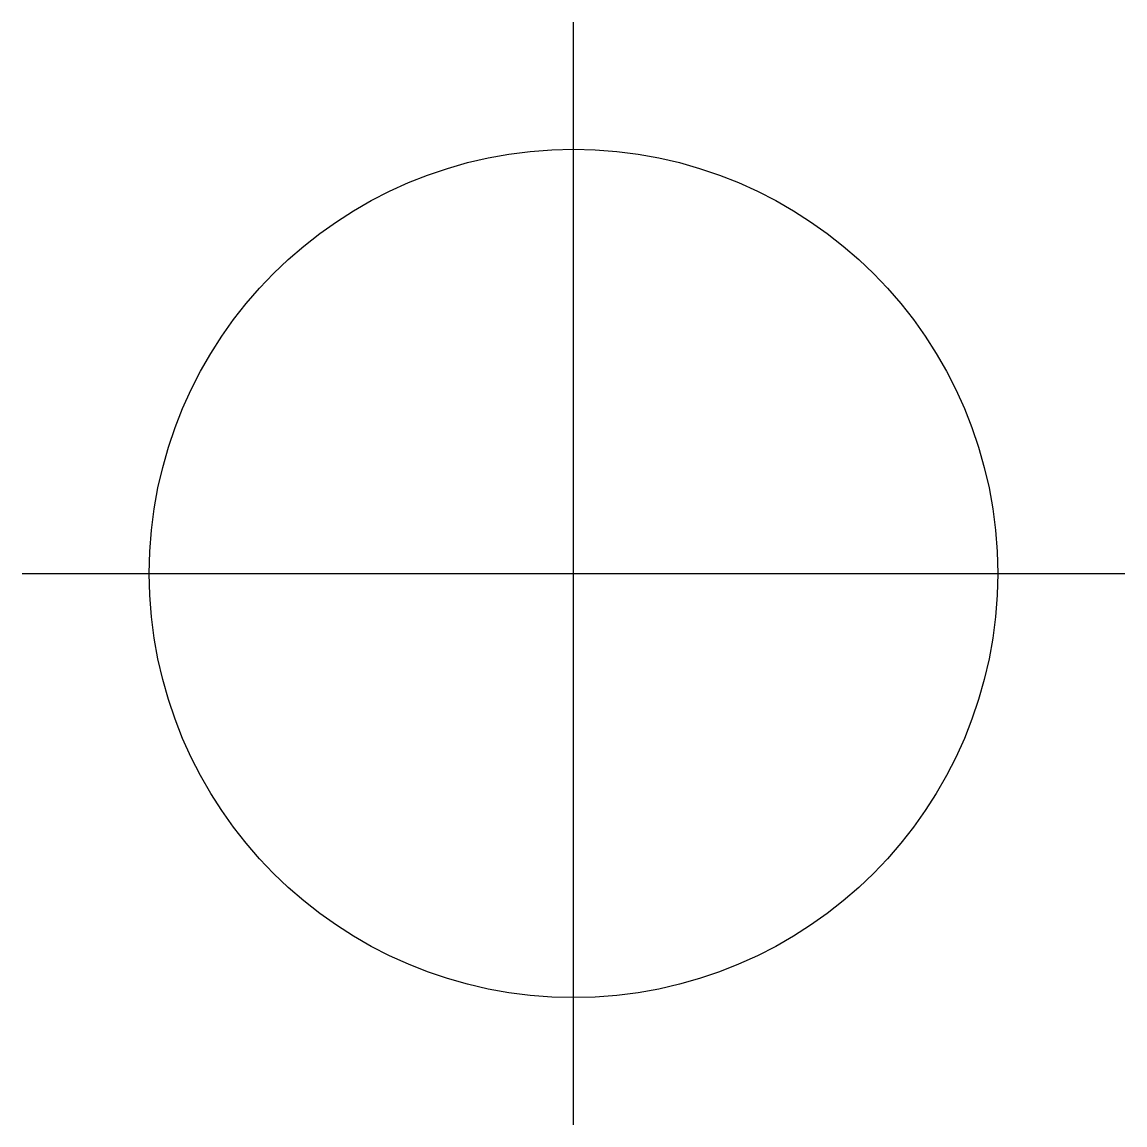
# Model space of a CAD drawing. Header units: inches. Extents: x -0.7 to 27.8, y -27.8 to 0.7.
# Drawn here: x -0.65 to 0.65, y -27.847 to -26.547 of the extents above.
import ezdxf

# ---------------------------------------------------------------- set-up
doc = ezdxf.new("R2010")
doc.units = ezdxf.units.IN
doc.header["$MEASUREMENT"] = 0
doc.layers.add('Position Node', color=1, linetype='Continuous')

msp = doc.modelspace()

# ---------------------------------------------------------------- linework, layer by layer
at = {"layer": 'Position Node'}
for p, q in [((0, -27.8468), (0, -26.5468)), ((0, -27.8468, -22.6779), (0, -26.5468, -22.6779)), ((-0.65, -27.1968), (0.65, -27.1968)), ((-0.65, -27.1968, -22.6779), (0.65, -27.1968, -22.6779))]:
    msp.add_line(p, q, dxfattribs=at)
for centre in [(0, -27.1968), (0, -27.1968, -22.6779)]:
    msp.add_circle(centre, 0.5, dxfattribs=at)

doc.saveas('drawing.dxf')
